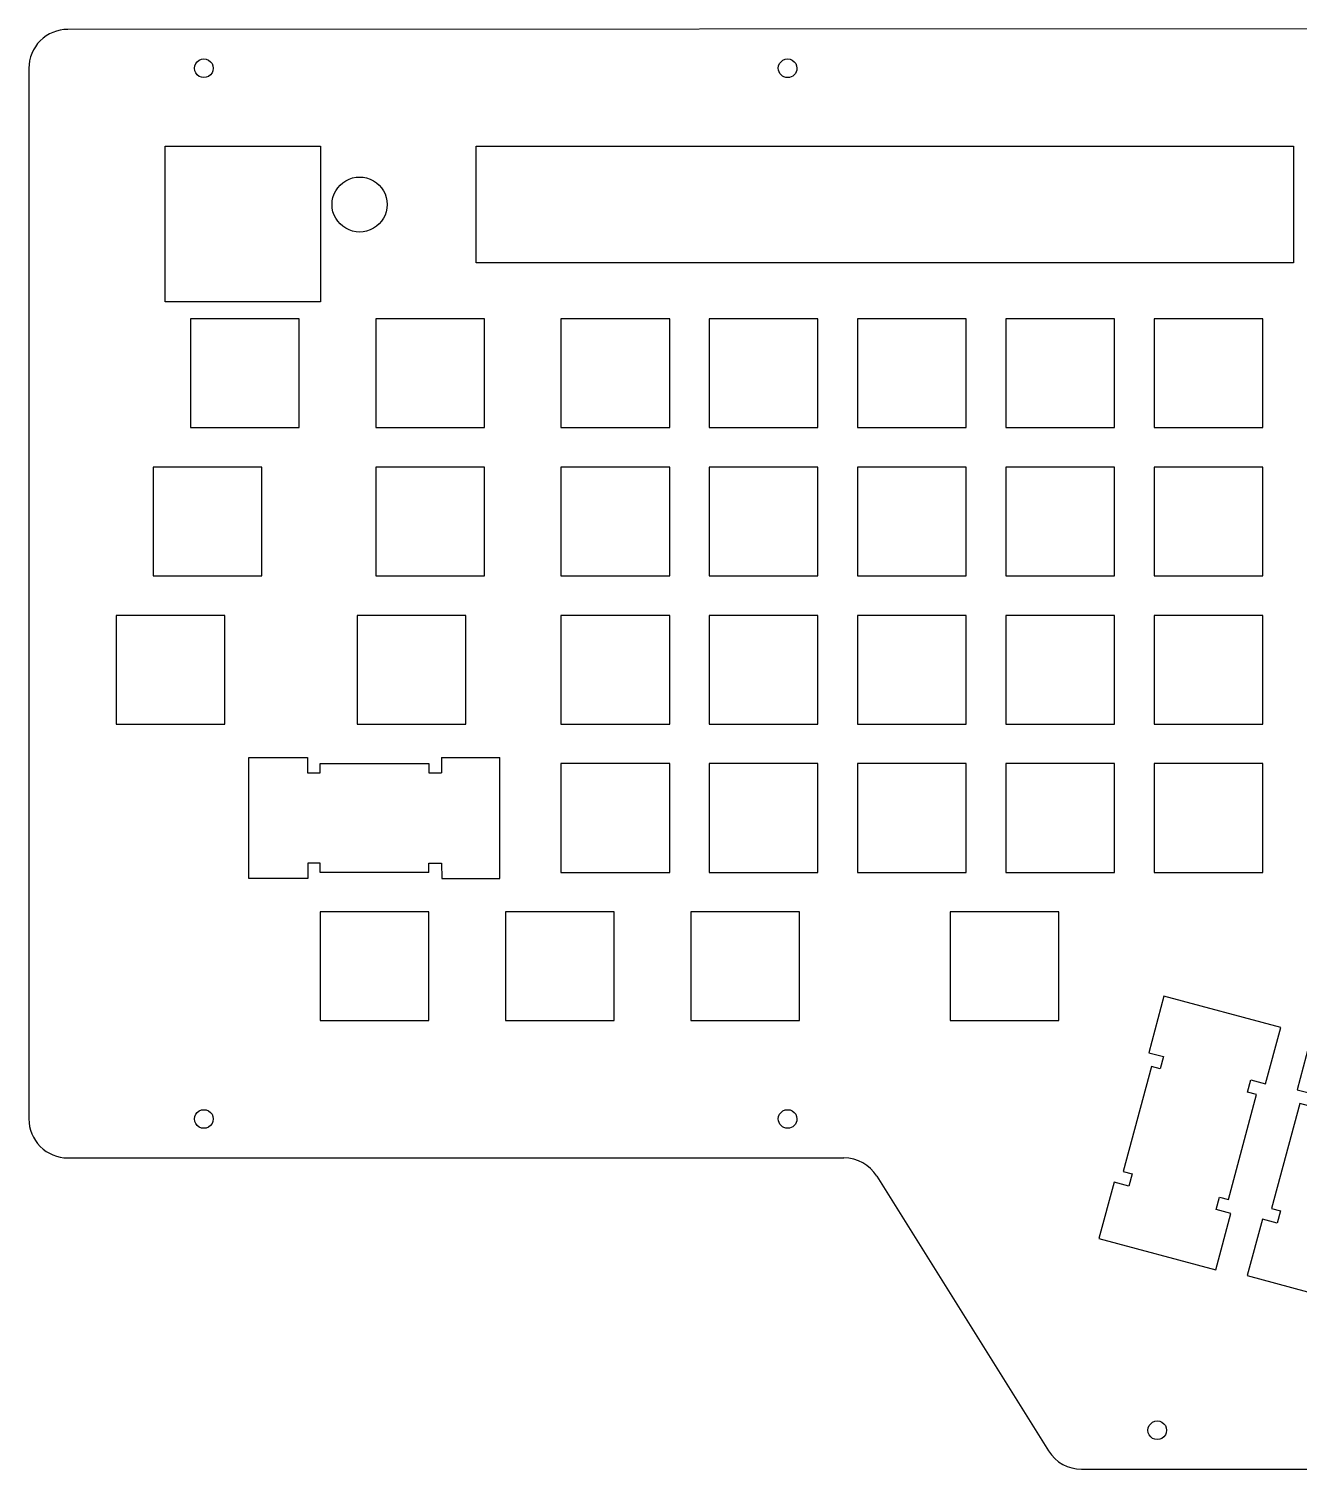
# Model space of a CAD drawing. Header units: millimetres. Extents: x 17 to 398, y -205 to -20.
# Drawn here: x 17.5 to 180.7, y -204.6 to -19.6 of the extents above; entities that cross this region are included whole.
import ezdxf

# ---------------------------------------------------------------- set-up
doc = ezdxf.new("R2010")
doc.units = ezdxf.units.MM
doc.layers.get('0').update_dxf_attribs({"linetype": 'CONTINUOUS'})

msp = doc.modelspace()

# ---------------------------------------------------------------- linework, layer by layer
for p, q in [((185, -19.57), (22.5, -19.65)), ((17.5, -24.65), (17.5, -159.65)), ((45.78, -128.75), (45.78, -113.2)), ((45.78, -113.2), (53.3, -113.2)), ((53.3, -113.2), (53.3, -115.16)), ((54.93, -113.99), (68.9, -113.99)), ((54.93, -115.16), (54.93, -113.99)), ((68.9, -113.99), (68.9, -115.16)), ((70.52, -113.2), (70.52, -115.16)), ((70.52, -113.2), (78.04, -113.2)), ((78.04, -128.75), (78.04, -113.2)), ((53.3, -115.16), (54.93, -115.16)), ((68.9, -115.16), (70.52, -115.16)), ((53.35, -126.79), (53.35, -128.75)), ((54.93, -126.79), (53.35, -126.79)), ((54.93, -127.96), (54.93, -126.79)), ((68.9, -126.79), (70.52, -126.79)), ((68.9, -127.96), (68.9, -126.79)), ((70.52, -126.79), (70.56, -128.75)), ((53.35, -128.75), (45.78, -128.75)), ((68.9, -127.96), (54.93, -127.96)), ((70.56, -128.75), (78.04, -128.75)), ((22.5, -164.65), (122.23, -164.65)), ((126.47, -167), (148.53, -202.3)), ((152.77, -204.65), (252.23, -204.65))]:
    msp.add_line(p, q)
for points in [[(55, -34.65), (55, -54.65), (37.5, -54.65), (35, -54.65), (35, -34.65)], [(75, -49.65), (75, -34.65), (180, -34.65), (180, -49.65)], [(52.23, -56.84), (38.26, -56.84), (38.26, -70.81), (52.23, -70.81)], [(76.04, -56.84), (62.07, -56.84), (62.07, -70.81), (76.04, -70.81)], [(99.85, -70.81), (99.85, -56.84), (85.88, -56.84), (85.88, -70.81)], [(104.93, -70.81), (118.9, -70.81), (118.9, -56.84), (104.93, -56.84)], [(137.95, -70.81), (137.95, -56.84), (123.98, -56.84), (123.98, -70.81)], [(143.03, -70.81), (157, -70.81), (157, -56.84), (143.03, -56.84)], [(162.08, -70.81), (176.05, -70.81), (176.05, -56.84), (162.08, -56.84)], [(33.49, -75.89), (33.49, -89.86), (47.46, -89.86), (47.46, -75.89)], [(76.04, -89.86), (76.04, -75.89), (62.07, -75.89), (62.07, -89.86)], [(99.85, -75.89), (85.88, -75.89), (85.88, -89.86), (99.85, -89.86)], [(104.93, -75.89), (104.93, -89.86), (118.9, -89.86), (118.9, -75.89)], [(137.95, -75.89), (123.98, -75.89), (123.98, -89.86), (137.95, -89.86)], [(143.03, -75.89), (143.03, -89.86), (157, -89.86), (157, -75.89)], [(176.05, -75.89), (162.08, -75.89), (162.08, -89.86), (176.05, -89.86)], [(28.73, -108.91), (42.7, -108.91), (42.7, -94.94), (28.73, -94.94)], [(73.66, -108.91), (73.66, -94.94), (59.69, -94.94), (59.69, -108.91)], [(85.88, -108.91), (99.85, -108.91), (99.85, -94.94), (85.88, -94.94)], [(104.93, -108.91), (118.9, -108.91), (118.9, -94.94), (104.93, -94.94)], [(123.98, -108.91), (137.95, -108.91), (137.95, -94.94), (123.98, -94.94)], [(143.03, -108.91), (157, -108.91), (157, -94.94), (143.03, -94.94)], [(162.08, -108.91), (176.05, -108.91), (176.05, -94.94), (162.08, -94.94)], [(85.88, -113.99), (85.88, -127.96), (99.85, -127.96), (99.85, -113.99)], [(104.93, -127.96), (118.9, -127.96), (118.9, -113.99), (104.93, -113.99)], [(123.98, -127.96), (137.95, -127.96), (137.95, -113.99), (123.98, -113.99)], [(143.03, -127.96), (157, -127.96), (157, -113.99), (143.03, -113.99)], [(162.08, -127.96), (176.05, -127.96), (176.05, -113.99), (162.08, -113.99)], [(68.9, -147.01), (68.9, -133.04), (54.93, -133.04), (54.93, -147.01)], [(78.74, -147.01), (92.71, -147.01), (92.71, -133.04), (78.74, -133.04)], [(102.55, -147.01), (116.52, -147.01), (116.52, -133.04), (102.55, -133.04)], [(149.86, -133.04), (135.89, -133.04), (135.89, -147.01), (149.86, -147.01)], [(171.63, -170.01), (175.24, -156.51), (174.11, -156.21), (174.53, -154.64), (176.42, -155.15), (178.37, -147.89), (163.35, -143.86), (161.41, -151.13), (163.3, -151.63), (162.88, -153.2), (161.75, -152.9), (158.13, -166.39), (159.26, -166.7), (158.84, -168.27), (156.95, -167.76), (155, -175.02), (170.02, -179.05), (171.96, -171.78), (170.07, -171.28), (170.49, -169.71)], [(180.8, -157.66), (177.18, -171.16), (178.31, -171.46), (177.89, -173.03), (176, -172.52), (174.05, -179.78), (189.07, -183.81), (191.02, -176.54), (189.12, -176.04), (189.55, -174.47), (190.68, -174.77), (194.29, -161.28), (193.16, -160.97), (193.58, -159.4), (195.47, -159.91), (197.42, -152.65), (182.4, -148.62), (180.46, -155.89), (182.35, -156.39), (181.93, -157.96)]]:
    msp.add_lwpolyline(points, close=True)
for centre, start, end in [((122.23, -169.65), 32.0039, 90), ((152.77, -199.65), 212.0039, 270)]:
    msp.add_arc(centre, 5, start, end)
for points in [[(22.5, -19.65), (21.17, -19.65), (19.9, -20.18), (18.96, -21.11)], [(18.96, -21.11), (18.03, -22.05), (17.5, -23.32), (17.5, -24.65)], [(38.8, -24.65), (38.8, -24.22), (39.03, -23.82), (39.4, -23.61)], [(39.4, -23.61), (39.77, -23.4), (40.23, -23.4), (40.6, -23.61)], [(40.6, -23.61), (40.97, -23.82), (41.2, -24.22), (41.2, -24.65)], [(113.8, -24.65), (113.8, -24.22), (114.03, -23.82), (114.4, -23.61)], [(114.4, -23.61), (114.77, -23.4), (115.23, -23.4), (115.6, -23.61)], [(115.6, -23.61), (115.97, -23.82), (116.2, -24.22), (116.2, -24.65)], [(39.4, -25.69), (39.03, -25.47), (38.8, -25.08), (38.8, -24.65)], [(40.6, -25.69), (40.23, -25.9), (39.77, -25.9), (39.4, -25.69)], [(41.2, -24.65), (41.2, -25.08), (40.97, -25.47), (40.6, -25.69)], [(115, -25.85), (114.34, -25.85), (113.8, -25.31), (113.8, -24.65)], [(116.2, -24.65), (116.2, -25.31), (115.66, -25.85), (115, -25.85)], [(58.23, -39.09), (59.33, -38.46), (60.67, -38.46), (61.77, -39.09)], [(56.46, -42.15), (56.46, -40.89), (57.14, -39.72), (58.23, -39.09)], [(61.77, -39.09), (62.86, -39.72), (63.54, -40.89), (63.54, -42.15)], [(58.23, -45.21), (57.14, -44.58), (56.46, -43.41), (56.46, -42.15)], [(63.54, -42.15), (63.54, -43.41), (62.86, -44.58), (61.77, -45.21)], [(61.77, -45.21), (60.67, -45.84), (59.33, -45.84), (58.23, -45.21)], [(38.8, -159.65), (38.8, -159.22), (39.03, -158.82), (39.4, -158.61)], [(39.4, -158.61), (39.77, -158.4), (40.23, -158.4), (40.6, -158.61)], [(40.6, -158.61), (40.97, -158.82), (41.2, -159.22), (41.2, -159.65)], [(113.8, -159.65), (113.8, -159.22), (114.03, -158.82), (114.4, -158.61)], [(114.4, -158.61), (114.77, -158.4), (115.23, -158.4), (115.6, -158.61)], [(115.6, -158.61), (115.97, -158.82), (116.2, -159.22), (116.2, -159.65)], [(17.5, -159.65), (17.5, -160.97), (18.03, -162.25), (18.96, -163.18)], [(39.4, -160.69), (39.03, -160.47), (38.8, -160.08), (38.8, -159.65)], [(40.6, -160.69), (40.23, -160.9), (39.77, -160.9), (39.4, -160.69)], [(41.2, -159.65), (41.2, -160.08), (40.97, -160.47), (40.6, -160.69)], [(115, -160.85), (114.34, -160.85), (113.8, -160.31), (113.8, -159.65)], [(116.2, -159.65), (116.2, -160.31), (115.66, -160.85), (115, -160.85)], [(18.96, -163.18), (19.9, -164.12), (21.17, -164.65), (22.5, -164.65)], [(161.3, -199.65), (161.3, -199.22), (161.53, -198.82), (161.9, -198.61)], [(161.9, -200.69), (161.53, -200.47), (161.3, -200.08), (161.3, -199.65)], [(161.9, -198.61), (162.27, -198.4), (162.73, -198.4), (163.1, -198.61)], [(163.1, -198.61), (163.47, -198.82), (163.7, -199.22), (163.7, -199.65)], [(163.7, -199.65), (163.7, -200.08), (163.47, -200.47), (163.1, -200.69)], [(163.1, -200.69), (162.73, -200.9), (162.27, -200.9), (161.9, -200.69)]]:
    msp.add_open_spline(points, degree=3)

doc.saveas('drawing.dxf')
